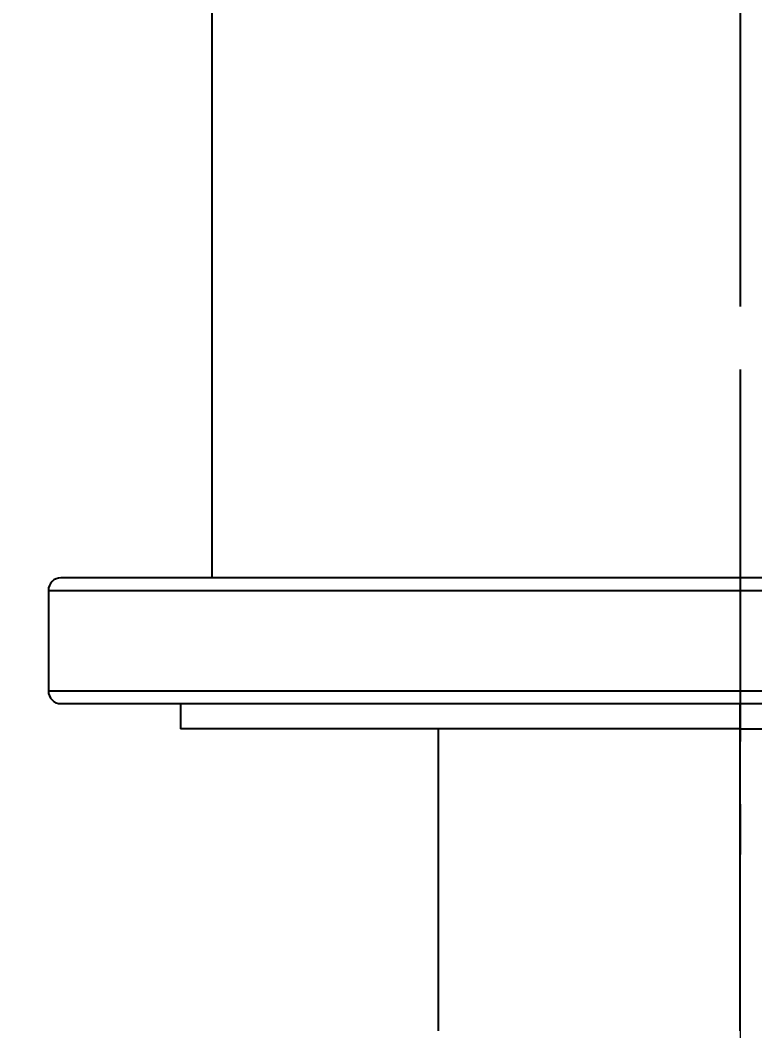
# Model space of a CAD drawing. Extents: x 828 to 1855, y 0 to 752.
# Drawn here: x 1458.26 to 1487.46, y 260.75 to 300.91 of the extents above; entities that cross this region are included whole.
import ezdxf

# ---------------------------------------------------------------- set-up
doc = ezdxf.new("R2010")
doc.units = 0
doc.header["$LTSCALE"] = 10
doc.header["$MEASUREMENT"] = 0
doc.header["$PDMODE"] = 3
doc.header["$PDSIZE"] = -10
doc.linetypes.add('CENTER', pattern=[2, 1.25, -0.25, 0.25, -0.25])
doc.layers.get('0').update_dxf_attribs({"linetype": 'CONTINUOUS'})
doc.layers.get('DEFPOINTS').update_dxf_attribs({"linetype": 'CONTINUOUS'})
doc.layers.add('1', color=7, linetype='CONTINUOUS')
doc.styles.add('Daelim Dimension', font='')
doc.styles.get('Daelim Dimension').set_extended_font_data('나눔고딕')
doc.dimstyles.new('DEFAULT', dxfattribs={"dimscale": 2, "dimtxt": 2, "dimasz": 2, "dimexe": 0, "dimexo": 2, "dimgap": 1, "dimtad": 1, "dimdec": 0, "dimzin": 9, "dimdsep": 46, "dimtxsty": 'Daelim Dimension', "dimcen": 0.5, "dimclrd": 5, "dimclre": 5, "dimclrt": 256, "dimadec": 1, "dimazin": 0, "dimtfac": 1, "dimtdec": 0, "dimtix": 1, "dimtmove": 0, "dimatfit": 3, "dimfxl": 1, "dimtolj": 1, "dimtzin": 1, "dimlwd": 9, "dimlwe": 9, "dimarcsym": 0})

# ---------------------------------------------------------------- blocks, each defined once
blk = doc.blocks.new('*D14')
at = {"color": 5, "lineweight": 9, "ltscale": 0.5, "transparency": 16777216}
for p, q in [((1414.99, 571.837), (1581.047, 571.837)), ((1581.047, 567.837), (1581.047, 277.75)), ((1517.879, 273.75), (1581.047, 273.75))]:
    blk.add_line(p, q, dxfattribs=at)
at = {"color": 5, "ltscale": 0.5, "transparency": 16777216}
for points in [[(1580.38, 567.837), (1581.714, 567.837), (1581.047, 571.837)], [(1580.38, 277.75), (1581.714, 277.75), (1581.047, 273.75)]]:
    blk.add_solid(points, dxfattribs=at)
at = {"layer": 'DEFPOINTS', "color": 0, "ltscale": 0.5, "transparency": 16777216}
for p in [(1410.99, 571.837), (1513.879, 273.75), (1581.047, 273.75)]:
    blk.add_point(p, dxfattribs=at)
at = {"color": 7, "lineweight": -3, "ltscale": 0.5, "transparency": 16777216, "insert": (1573.603, 422.793), "char_height": 10, "attachment_point": 5, "rotation": 90, "style": 'Daelim Dimension'}
blk.add_mtext('\\A1;298', dxfattribs=at)
blk = doc.blocks.new('*D15')
at = {"color": 5, "lineweight": 9, "ltscale": 0.5, "transparency": 16777216}
for p, q in [((1327.407, 501.115), (1327.407, 223.815)), ((1486.879, 270.25), (1486.879, 223.815)), ((1331.407, 223.815), (1482.879, 223.815))]:
    blk.add_line(p, q, dxfattribs=at)
at = {"color": 5, "ltscale": 0.5, "transparency": 16777216}
for points in [[(1331.407, 224.481), (1331.407, 223.148), (1327.407, 223.815)], [(1482.879, 224.481), (1482.879, 223.148), (1486.879, 223.815)]]:
    blk.add_solid(points, dxfattribs=at)
at = {"layer": 'DEFPOINTS', "color": 0, "ltscale": 0.5, "transparency": 16777216}
for p in [(1327.407, 505.115), (1486.879, 274.25), (1486.879, 223.815)]:
    blk.add_point(p, dxfattribs=at)
at = {"color": 7, "lineweight": -3, "ltscale": 0.5, "transparency": 16777216, "insert": (1407.143, 231.516), "char_height": 10, "attachment_point": 5, "style": 'Daelim Dimension'}
blk.add_mtext('\\A1;159.5', dxfattribs=at)
blk = doc.blocks.new('*D17')
at = {"color": 5, "lineweight": 9, "ltscale": 0.5, "transparency": 16777216}
for p, q in [((1323.407, 505.115), (1240.73, 505.115)), ((1240.73, 277.75), (1240.73, 501.115)), ((1455.879, 273.75), (1240.73, 273.75))]:
    blk.add_line(p, q, dxfattribs=at)
at = {"color": 5, "ltscale": 0.5, "transparency": 16777216}
for points in [[(1240.064, 501.115), (1241.397, 501.115), (1240.73, 505.115)], [(1240.064, 277.75), (1241.397, 277.75), (1240.73, 273.75)]]:
    blk.add_solid(points, dxfattribs=at)
at = {"layer": 'DEFPOINTS', "color": 0, "ltscale": 0.5, "transparency": 16777216}
for p in [(1240.73, 505.115), (1327.407, 505.115), (1459.879, 273.75)]:
    blk.add_point(p, dxfattribs=at)
at = {"color": 7, "lineweight": -3, "ltscale": 0.5, "transparency": 16777216, "insert": (1233.029, 389.432), "char_height": 10, "attachment_point": 5, "rotation": 90, "style": 'Daelim Dimension'}
blk.add_mtext('\\A1;231.5', dxfattribs=at)

msp = doc.modelspace()

# ---------------------------------------------------------------- linework, layer by layer
at = {"layer": '1', "color": 1, "linetype": 'CENTER', "lineweight": -3}
msp.add_line((1486.879, 582.034), (1486.879, 272.25), dxfattribs=at)
at = {"layer": '1', "color": 7, "linetype": 'Continuous', "lineweight": -3}
for p, q in [((1465.879, 409.75), (1465.879, 278.75)), ((1486.879, 278.75), (1459.879, 278.75)), ((1513.879, 278.75), (1486.879, 278.75)), ((1459.379, 278.25), (1459.379, 274.25)), ((1459.379, 278.25), (1486.879, 278.25)), ((1486.879, 278.25), (1514.379, 278.25)), ((1486.879, 274.25), (1459.379, 274.25)), ((1514.379, 274.25), (1486.879, 274.25)), ((1459.879, 273.75), (1486.879, 273.75)), ((1464.629, 273.75), (1464.629, 272.75)), ((1486.879, 273.75), (1513.879, 273.75)), ((1486.879, 272.75), (1486.879, 273.75)), ((1486.879, 272.75), (1464.629, 272.75)), ((1474.879, 260.753), (1474.879, 272.753)), ((1486.879, 260.753), (1486.879, 272.753)), ((1486.879, 272.75), (1509.129, 272.75))]:
    msp.add_line(p, q, dxfattribs=at)
at = {"layer": '1', "color": 7, "linetype": 'CENTER', "lineweight": -3}
msp.add_line((1486.879, 284.75), (1486.879, 267.75), dxfattribs=at)
at = {"layer": '1', "color": 7, "linetype": 'Continuous', "lineweight": -3}
for centre, start, end in [((1459.879, 278.25), 90, 180), ((1459.879, 274.25), 180, 270)]:
    msp.add_arc(centre, 0.5, start, end, dxfattribs=at)

# ---------------------------------------------------------------- dimensions: what is measured, and where the dimension line sits
at = {"color": 5, "lineweight": -3, "ltscale": 0.5}
for base, p1, p2, text, picture, middle in [((1581.047, 273.75), (1410.99, 571.837), (1513.879, 273.75), '298', '*D14', (1573.603, 422.793)), ((1240.73, 505.115), (1459.879, 273.75), (1327.407, 505.115), '<>.5', '*D17', (1233.029, 389.432))]:
    dim = msp.add_linear_dim(base=base, p1=p1, p2=p2, angle=90, text=text, dimstyle='DEFAULT', override={"dimtxt": 5, "dimclrt": 7}, dxfattribs=at)
    dim.commit()
    dim.dimension.update_dxf_attribs({"geometry": picture, "text_midpoint": middle})
dim = msp.add_linear_dim(base=(1486.879, 223.815), p1=(1327.407, 505.115), p2=(1486.879, 274.25), text='<>.5', dimstyle='DEFAULT', override={"dimtxt": 5, "dimclrt": 7}, dxfattribs=at)
dim.commit()
dim.dimension.update_dxf_attribs({"geometry": '*D15', "text_midpoint": (1407.143, 231.516)})

doc.saveas('drawing.dxf')
